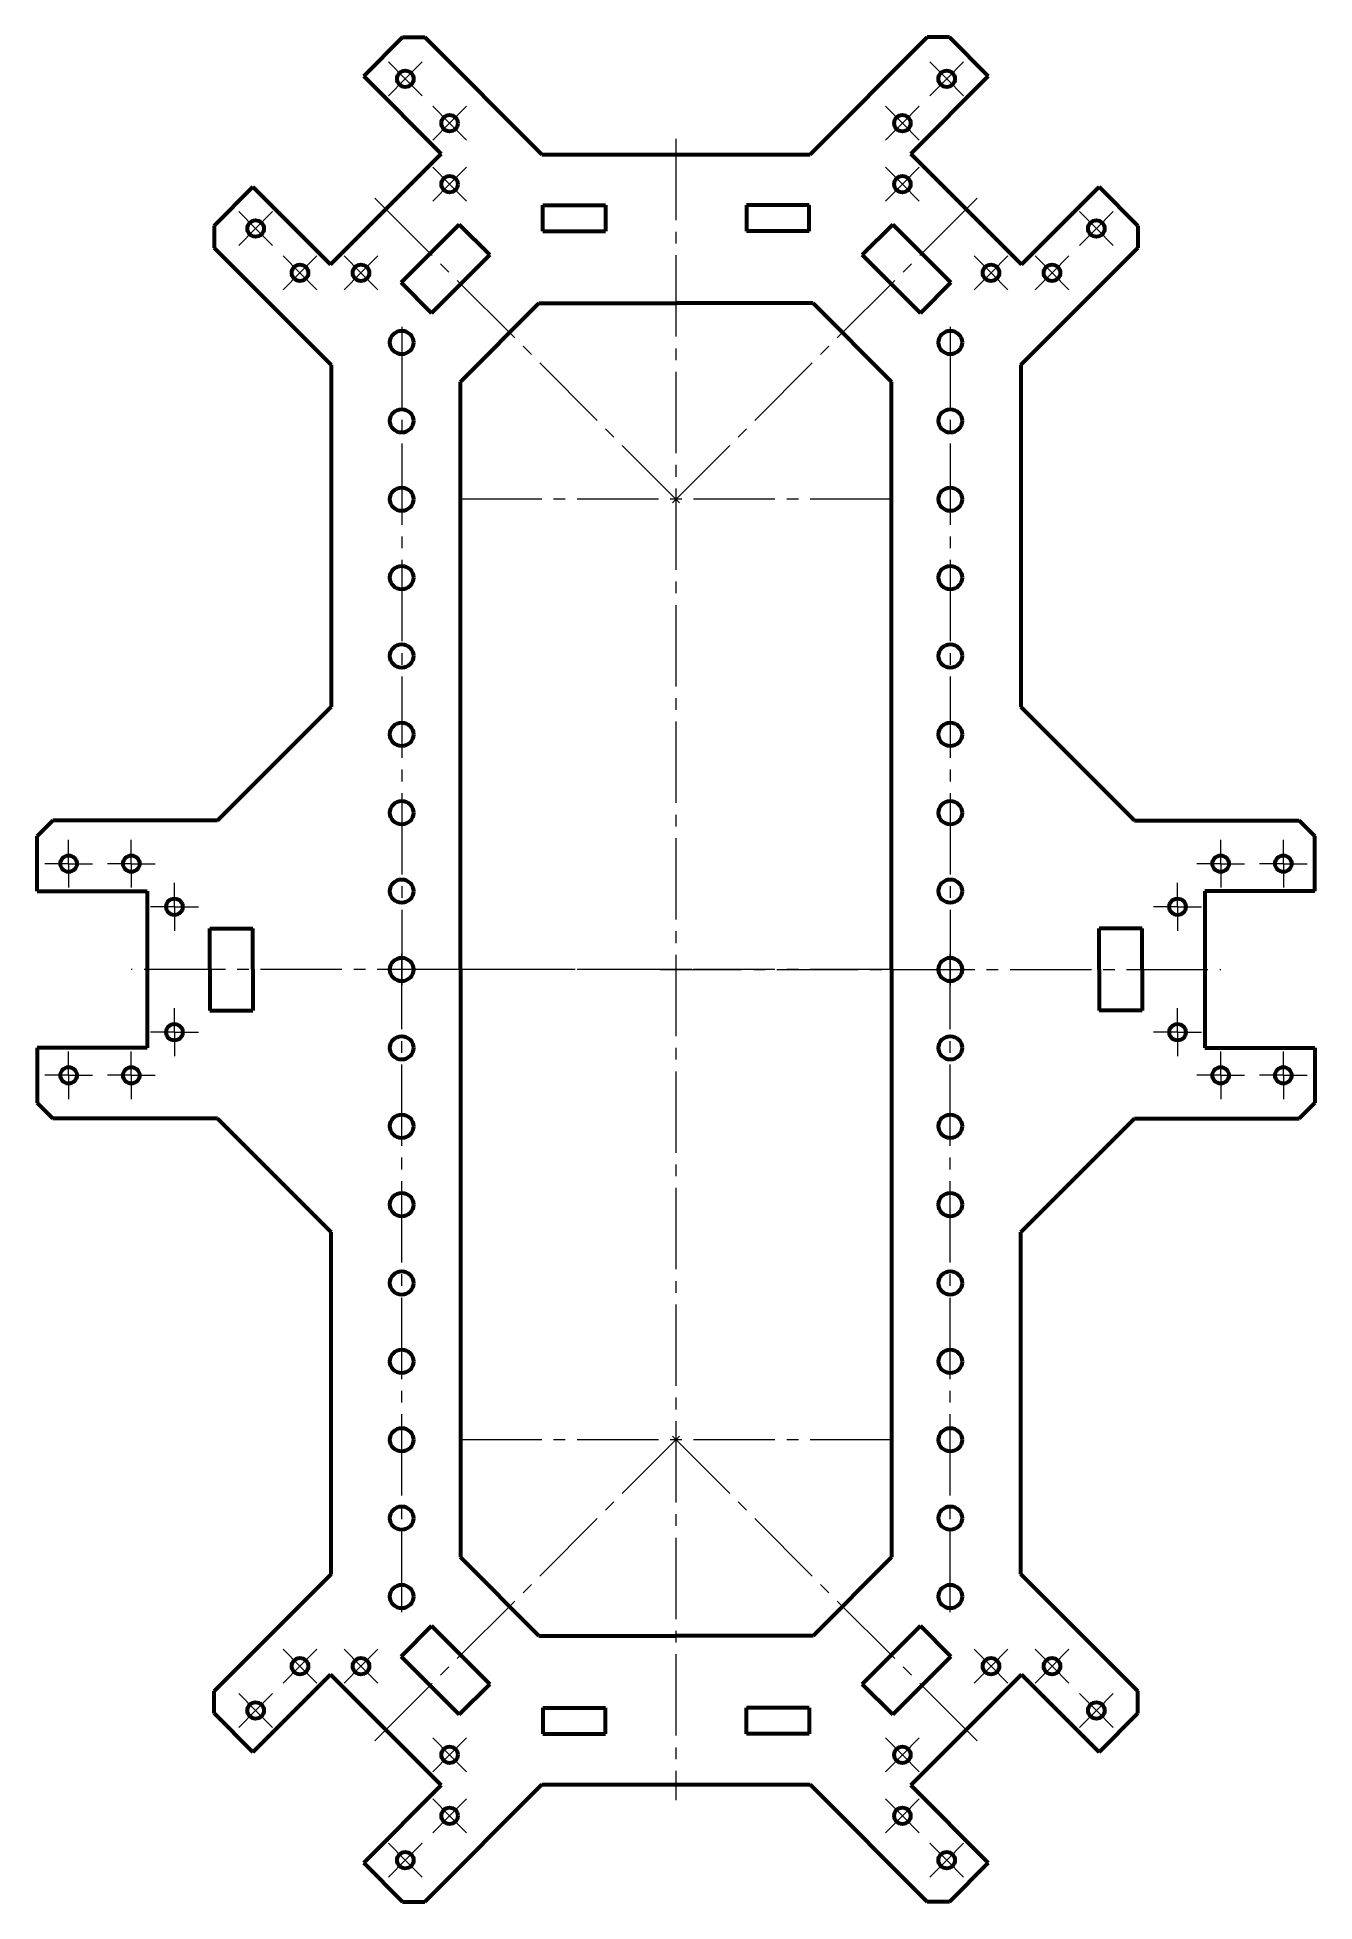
# Model space of a CAD drawing. Header units: millimetres. Extents: x -82 to 82, y -119 to 119.
import ezdxf

# ---------------------------------------------------------------- set-up
doc = ezdxf.new("R2010")
doc.units = ezdxf.units.MM
doc.linetypes.add('K5LT_AXLED', pattern=[14.875, 10.375, -1.5, 1.5, -1.5])
doc.linetypes.add('K5LT_BASIC', pattern=[0])

# ---------------------------------------------------------------- blocks, each defined once
blk = doc.blocks.new('U0')
at = {"color": 30, "linetype": 'K5LT_AXLED', "lineweight": 18, "true_color": 0xff8000}
for q in [(-64, 11.05), (-67.05, 8), (-60.95, 8), (-64, 4.95)]:
    blk.add_line((-64, 8), q, dxfattribs=at)
blk = doc.blocks.new('U1')
at = {"color": 30, "linetype": 'K5LT_AXLED', "lineweight": 18, "true_color": 0xff8000}
for q in [(-64, -4.95), (-67.05, -8), (-60.95, -8), (-64, -11.05)]:
    blk.add_line((-64, -8), q, dxfattribs=at)
blk = doc.blocks.new('U2')
at = {"color": 30, "linetype": 'K5LT_AXLED', "lineweight": 18, "true_color": 0xff8000}
for q in [(-69.5, 16.55), (-72.55, 13.5), (-66.45, 13.5), (-69.5, 10.45)]:
    blk.add_line((-69.5, 13.5), q, dxfattribs=at)
blk = doc.blocks.new('U3')
at = {"color": 30, "linetype": 'K5LT_AXLED', "lineweight": 18, "true_color": 0xff8000}
for q in [(-69.5, -10.45), (-72.55, -13.5), (-66.45, -13.5), (-69.5, -16.55)]:
    blk.add_line((-69.5, -13.5), q, dxfattribs=at)
blk = doc.blocks.new('U4')
at = {"color": 30, "linetype": 'K5LT_AXLED', "lineweight": 18, "true_color": 0xff8000}
for q in [(-42.36, -86.73), (-38.04, -86.73), (-42.36, -91.04), (-38.04, -91.04)]:
    blk.add_line((-40.2, -88.89), q, dxfattribs=at)
blk = doc.blocks.new('U5')
at = {"color": 30, "linetype": 'K5LT_AXLED', "lineweight": 18, "true_color": 0xff8000}
for q in [(-31.04, -98.04), (-26.73, -98.04), (-31.04, -102.36), (-26.73, -102.36)]:
    blk.add_line((-28.89, -100.2), q, dxfattribs=at)
blk = doc.blocks.new('U6')
at = {"color": 30, "linetype": 'K5LT_AXLED', "lineweight": 18, "true_color": 0xff8000}
for q in [(-55.79, -92.39), (-51.48, -92.39), (-55.79, -96.7), (-51.48, -96.7)]:
    blk.add_line((-53.64, -94.54), q, dxfattribs=at)
blk = doc.blocks.new('U7')
at = {"color": 30, "linetype": 'K5LT_AXLED', "lineweight": 18, "true_color": 0xff8000}
for q in [(-50.14, -86.73), (-45.82, -86.73), (-50.14, -91.04), (-45.82, -91.04)]:
    blk.add_line((-47.98, -88.89), q, dxfattribs=at)
blk = doc.blocks.new('U8')
at = {"color": 30, "linetype": 'K5LT_AXLED', "lineweight": 18, "true_color": 0xff8000}
for q in [(-31.04, -105.82), (-26.73, -105.82), (-31.04, -110.14), (-26.73, -110.14)]:
    blk.add_line((-28.89, -107.98), q, dxfattribs=at)
blk = doc.blocks.new('U9')
at = {"color": 30, "linetype": 'K5LT_AXLED', "lineweight": 18, "true_color": 0xff8000}
for q in [(-36.7, -111.48), (-32.39, -111.48), (-36.7, -115.79), (-32.39, -115.79)]:
    blk.add_line((-34.54, -113.64), q, dxfattribs=at)
blk = doc.blocks.new('U10')
at = {"color": 30, "linetype": 'K5LT_AXLED', "lineweight": 18, "true_color": 0xff8000}
for q in [(-77.5, 16.55), (-80.55, 13.5), (-74.45, 13.5), (-77.5, 10.45)]:
    blk.add_line((-77.5, 13.5), q, dxfattribs=at)
blk = doc.blocks.new('U11')
at = {"color": 30, "linetype": 'K5LT_AXLED', "lineweight": 18, "true_color": 0xff8000}
for q in [(-77.5, -10.45), (-80.55, -13.5), (-74.45, -13.5), (-77.5, -16.55)]:
    blk.add_line((-77.5, -13.5), q, dxfattribs=at)
blk = doc.blocks.new('U12')
at = {"color": 30, "linetype": 'K5LT_AXLED', "lineweight": 18, "true_color": 0xff8000}
for q in [(-42.36, 91.04), (-38.04, 91.04), (-42.36, 86.73), (-38.04, 86.73)]:
    blk.add_line((-40.2, 88.89), q, dxfattribs=at)
blk = doc.blocks.new('U13')
at = {"color": 30, "linetype": 'K5LT_AXLED', "lineweight": 18, "true_color": 0xff8000}
for q in [(-31.04, 102.36), (-26.73, 102.36), (-31.04, 98.04), (-26.73, 98.04)]:
    blk.add_line((-28.89, 100.2), q, dxfattribs=at)
blk = doc.blocks.new('U14')
at = {"color": 30, "linetype": 'K5LT_AXLED', "lineweight": 18, "true_color": 0xff8000}
for q in [(-55.79, 96.7), (-51.48, 96.7), (-55.79, 92.39), (-51.48, 92.39)]:
    blk.add_line((-53.64, 94.54), q, dxfattribs=at)
blk = doc.blocks.new('U15')
at = {"color": 30, "linetype": 'K5LT_AXLED', "lineweight": 18, "true_color": 0xff8000}
for q in [(-50.14, 91.04), (-45.82, 91.04), (-50.14, 86.73), (-45.82, 86.73)]:
    blk.add_line((-47.98, 88.89), q, dxfattribs=at)
blk = doc.blocks.new('U16')
at = {"color": 30, "linetype": 'K5LT_AXLED', "lineweight": 18, "true_color": 0xff8000}
for q in [(-31.04, 110.14), (-26.73, 110.14), (-31.04, 105.82), (-26.73, 105.82)]:
    blk.add_line((-28.89, 107.98), q, dxfattribs=at)
blk = doc.blocks.new('U17')
at = {"color": 30, "linetype": 'K5LT_AXLED', "lineweight": 18, "true_color": 0xff8000}
for q in [(-36.7, 115.79), (-32.39, 115.79), (-36.7, 111.48), (-32.39, 111.48)]:
    blk.add_line((-34.54, 113.64), q, dxfattribs=at)
blk = doc.blocks.new('U18')
at = {"color": 30, "linetype": 'K5LT_AXLED', "lineweight": 18, "true_color": 0xff8000}
for q in [(64, 11.05), (60.95, 8), (67.05, 8), (64, 4.95)]:
    blk.add_line((64, 8), q, dxfattribs=at)
blk = doc.blocks.new('U19')
at = {"color": 30, "linetype": 'K5LT_AXLED', "lineweight": 18, "true_color": 0xff8000}
for q in [(64, -4.95), (60.95, -8), (67.05, -8), (64, -11.05)]:
    blk.add_line((64, -8), q, dxfattribs=at)
blk = doc.blocks.new('U20')
at = {"color": 30, "linetype": 'K5LT_AXLED', "lineweight": 18, "true_color": 0xff8000}
for q in [(69.5, 16.55), (66.45, 13.5), (72.55, 13.5), (69.5, 10.45)]:
    blk.add_line((69.5, 13.5), q, dxfattribs=at)
blk = doc.blocks.new('U21')
at = {"color": 30, "linetype": 'K5LT_AXLED', "lineweight": 18, "true_color": 0xff8000}
for q in [(69.5, -10.45), (66.45, -13.5), (72.55, -13.5), (69.5, -16.55)]:
    blk.add_line((69.5, -13.5), q, dxfattribs=at)
blk = doc.blocks.new('U22')
at = {"color": 30, "linetype": 'K5LT_AXLED', "lineweight": 18, "true_color": 0xff8000}
for q in [(38.04, -86.73), (42.36, -86.73), (38.04, -91.04), (42.36, -91.04)]:
    blk.add_line((40.2, -88.89), q, dxfattribs=at)
blk = doc.blocks.new('U23')
at = {"color": 30, "linetype": 'K5LT_AXLED', "lineweight": 18, "true_color": 0xff8000}
for q in [(26.73, -98.04), (31.04, -98.04), (26.73, -102.36), (31.04, -102.36)]:
    blk.add_line((28.89, -100.2), q, dxfattribs=at)
blk = doc.blocks.new('U24')
at = {"color": 30, "linetype": 'K5LT_AXLED', "lineweight": 18, "true_color": 0xff8000}
for q in [(51.48, -92.39), (55.79, -92.39), (51.48, -96.7), (55.79, -96.7)]:
    blk.add_line((53.64, -94.54), q, dxfattribs=at)
blk = doc.blocks.new('U25')
at = {"color": 30, "linetype": 'K5LT_AXLED', "lineweight": 18, "true_color": 0xff8000}
for q in [(45.82, -86.73), (50.14, -86.73), (45.82, -91.04), (50.14, -91.04)]:
    blk.add_line((47.98, -88.89), q, dxfattribs=at)
blk = doc.blocks.new('U26')
at = {"color": 30, "linetype": 'K5LT_AXLED', "lineweight": 18, "true_color": 0xff8000}
for q in [(26.73, -105.82), (31.04, -105.82), (26.73, -110.14), (31.04, -110.14)]:
    blk.add_line((28.89, -107.98), q, dxfattribs=at)
blk = doc.blocks.new('U27')
at = {"color": 30, "linetype": 'K5LT_AXLED', "lineweight": 18, "true_color": 0xff8000}
for q in [(32.39, -111.48), (36.7, -111.48), (32.39, -115.79), (36.7, -115.79)]:
    blk.add_line((34.54, -113.64), q, dxfattribs=at)
blk = doc.blocks.new('U28')
at = {"color": 30, "linetype": 'K5LT_AXLED', "lineweight": 18, "true_color": 0xff8000}
for q in [(77.5, 16.55), (74.45, 13.5), (80.55, 13.5), (77.5, 10.45)]:
    blk.add_line((77.5, 13.5), q, dxfattribs=at)
blk = doc.blocks.new('U29')
at = {"color": 30, "linetype": 'K5LT_AXLED', "lineweight": 18, "true_color": 0xff8000}
for q in [(77.5, -10.45), (74.45, -13.5), (80.55, -13.5), (77.5, -16.55)]:
    blk.add_line((77.5, -13.5), q, dxfattribs=at)
blk = doc.blocks.new('U30')
at = {"color": 30, "linetype": 'K5LT_AXLED', "lineweight": 18, "true_color": 0xff8000}
for q in [(38.04, 91.04), (42.36, 91.04), (38.04, 86.73), (42.36, 86.73)]:
    blk.add_line((40.2, 88.89), q, dxfattribs=at)
blk = doc.blocks.new('U31')
at = {"color": 30, "linetype": 'K5LT_AXLED', "lineweight": 18, "true_color": 0xff8000}
for q in [(26.73, 102.36), (31.04, 102.36), (26.73, 98.04), (31.04, 98.04)]:
    blk.add_line((28.89, 100.2), q, dxfattribs=at)
blk = doc.blocks.new('U32')
at = {"color": 30, "linetype": 'K5LT_AXLED', "lineweight": 18, "true_color": 0xff8000}
for q in [(51.48, 96.7), (55.79, 96.7), (51.48, 92.39), (55.79, 92.39)]:
    blk.add_line((53.64, 94.54), q, dxfattribs=at)
blk = doc.blocks.new('U33')
at = {"color": 30, "linetype": 'K5LT_AXLED', "lineweight": 18, "true_color": 0xff8000}
for q in [(45.82, 91.04), (50.14, 91.04), (45.82, 86.73), (50.14, 86.73)]:
    blk.add_line((47.98, 88.89), q, dxfattribs=at)
blk = doc.blocks.new('U34')
at = {"color": 30, "linetype": 'K5LT_AXLED', "lineweight": 18, "true_color": 0xff8000}
for q in [(26.73, 110.14), (31.04, 110.14), (26.73, 105.82), (31.04, 105.82)]:
    blk.add_line((28.89, 107.98), q, dxfattribs=at)
blk = doc.blocks.new('U35')
at = {"color": 30, "linetype": 'K5LT_AXLED', "lineweight": 18, "true_color": 0xff8000}
for q in [(32.39, 115.79), (36.7, 115.79), (32.39, 111.48), (36.7, 111.48)]:
    blk.add_line((34.54, 113.64), q, dxfattribs=at)

msp = doc.modelspace()

# ---------------------------------------------------------------- linework, layer by layer
at = {"color": 5, "linetype": 'K5LT_BASIC', "lineweight": 60, "true_color": 0x0000ff}
for p, q in [((-39.85, 113.99), (-34.9, 118.94)), ((-34.9, 118.94), (-32.07, 118.94)), ((-17.13, 104), (-32.07, 118.94)), ((17.13, 104), (32.07, 118.94)), ((34.9, 118.94), (32.07, 118.94)), ((39.85, 113.99), (34.9, 118.94)), ((-29.95, 104.09), (-39.85, 113.99)), ((29.95, 104.09), (39.85, 113.99)), ((-44.09, 89.95), (-29.95, 104.09)), ((-17.13, 104), (17.13, 104)), ((-17.13, 104), (17.13, 104)), ((44.09, 89.95), (29.95, 104.09)), ((-53.99, 99.85), (-58.94, 94.9)), ((-53.99, 99.85), (-44.09, 89.95)), ((53.99, 99.85), (44.09, 89.95)), ((53.99, 99.85), (58.94, 94.9)), ((-17, 94.2), (-17, 97.5)), ((-17, 97.5), (-9, 97.5)), ((-9, 97.5), (-9, 94.2)), ((17, 97.5), (9, 97.5)), ((9, 97.5), (9, 94.2)), ((17, 94.2), (17, 97.5)), ((-58.94, 94.9), (-58.94, 92.07)), ((-31.36, 91.36), (-27.65, 95.07)), ((-27.65, 95.07), (-23.76, 91.19)), ((-17, 94.2), (-9, 94.2)), ((17, 94.2), (9, 94.2)), ((27.65, 95.07), (23.76, 91.19)), ((31.36, 91.36), (27.65, 95.07)), ((58.94, 94.9), (58.94, 92.07)), ((-44, 77.13), (-58.94, 92.07)), ((-31.36, 91.36), (-35.07, 87.65)), ((-27.47, 87.47), (-23.76, 91.19)), ((27.47, 87.47), (23.76, 91.19)), ((31.36, 91.36), (35.07, 87.65)), ((44, 77.13), (58.94, 92.07)), ((-35.07, 87.65), (-31.19, 83.76)), ((-27.47, 87.47), (-31.19, 83.76)), ((27.47, 87.47), (31.19, 83.76)), ((35.07, 87.65), (31.19, 83.76)), ((-27.5, 75), (-17.5, 85)), ((-17.5, 85), (-27.5, 75)), ((-17.5, 85), (0, 85)), ((-17.5, 85), (0, 85)), ((17.5, 85), (0, 85)), ((17.5, 85), (0, 85)), ((27.5, 75), (17.5, 85)), ((17.5, 85), (27.5, 75)), ((-44, 77.13), (-44, 33.5)), ((44, 77.13), (44, 33.5)), ((-27.5, 0), (-27.5, 75)), ((27.5, 0), (27.5, 75)), ((-58.5, 19), (-44, 33.5)), ((58.5, 19), (44, 33.5)), ((-81.5, 17), (-79.5, 19)), ((-81.5, 10), (-81.5, 17)), ((-58.5, 19), (-79.5, 19)), ((58.5, 19), (79.5, 19)), ((81.5, 17), (79.5, 19)), ((81.5, 10), (81.5, 17)), ((-81.5, 10), (-67.5, 10)), ((-67.5, 10), (-67.5, -10)), ((67.5, 10), (67.5, -10)), ((81.5, 10), (67.5, 10)), ((-59.5, 0), (-59.5, 5.25)), ((-59.5, 5.25), (-54, 5.25)), ((-54, 0), (-54, 5.25)), ((59.5, 5.25), (54, 5.25)), ((54, 0), (54, 5.25)), ((59.5, 0), (59.5, 5.25)), ((-59.5, 0), (-59.5, -5.25)), ((-27.5, 0), (-27.5, -75)), ((59.5, 0), (59.5, -5.25)), ((-54, 0), (-54, -5.25)), ((27.5, 0), (27.5, -75)), ((54, 0), (54, -5.25)), ((-59.5, -5.25), (-54, -5.25)), ((59.5, -5.25), (54, -5.25)), ((-67.5, -10), (-81.5, -10)), ((-81.5, -10), (-81.5, -17)), ((67.5, -10), (81.5, -10)), ((81.5, -10), (81.5, -17)), ((-81.5, -17), (-79.5, -19)), ((-58.5, -19), (-79.5, -19)), ((-58.5, -19), (-44, -33.5)), ((58.5, -19), (44, -33.5)), ((58.5, -19), (79.5, -19)), ((81.5, -17), (79.5, -19)), ((-44, -77.13), (-44, -33.5)), ((44, -77.13), (44, -33.5)), ((-17.5, -85), (-27.5, -75)), ((17.5, -85), (27.5, -75)), ((-44, -77.13), (-58.94, -92.07)), ((44, -77.13), (58.94, -92.07)), ((-35.07, -87.65), (-31.19, -83.76)), ((-27.47, -87.47), (-31.19, -83.76)), ((-17.5, -85), (0, -85)), ((17.5, -85), (0, -85)), ((27.47, -87.47), (31.19, -83.76)), ((35.07, -87.65), (31.19, -83.76)), ((-31.36, -91.36), (-35.07, -87.65)), ((-27.47, -87.47), (-23.76, -91.19)), ((27.47, -87.47), (23.76, -91.19)), ((31.36, -91.36), (35.07, -87.65)), ((-53.99, -99.85), (-44.09, -89.95)), ((-44.09, -89.95), (-29.95, -104.09)), ((44.09, -89.95), (29.95, -104.09)), ((53.99, -99.85), (44.09, -89.95)), ((-58.94, -94.9), (-58.94, -92.07)), ((-31.36, -91.36), (-27.65, -95.07)), ((-27.65, -95.07), (-23.76, -91.19)), ((27.65, -95.07), (23.76, -91.19)), ((31.36, -91.36), (27.65, -95.07)), ((58.94, -94.9), (58.94, -92.07)), ((-53.99, -99.85), (-58.94, -94.9)), ((-17, -94.2), (-17, -97.5)), ((-17, -94.2), (-9, -94.2)), ((-9, -97.5), (-9, -94.2)), ((9, -97.5), (9, -94.2)), ((17, -94.2), (9, -94.2)), ((17, -94.2), (17, -97.5)), ((53.99, -99.85), (58.94, -94.9)), ((-17, -97.5), (-9, -97.5)), ((17, -97.5), (9, -97.5)), ((-29.95, -104.09), (-39.85, -113.99)), ((-17.13, -104), (-32.07, -118.94)), ((-17.13, -104), (17.13, -104)), ((17.13, -104), (32.07, -118.94)), ((29.95, -104.09), (39.85, -113.99)), ((-39.85, -113.99), (-34.9, -118.94)), ((39.85, -113.99), (34.9, -118.94)), ((-34.9, -118.94), (-32.07, -118.94)), ((34.9, -118.94), (32.07, -118.94))]:
    msp.add_line(p, q, dxfattribs=at)
at = {"color": 30, "linetype": 'K5LT_AXLED', "lineweight": 18, "true_color": 0xff8000}
for p, q in [((0, 106), (0, -106)), ((-38.43, 98.43), (1.41, 58.59)), ((38.43, 98.43), (-1.41, 58.59)), ((-35, 82), (-35, -2)), ((35, 82), (35, -2)), ((27.5, 60), (-27.5, 60)), ((2, 0), (-69.5, 0)), ((-35, -82), (-35, 2)), ((27.5, 0), (-27.5, 0)), ((-2, 0), (69.5, 0)), ((35, -82), (35, 2)), ((-38.43, -98.43), (1.41, -58.59)), ((38.43, -98.43), (-1.41, -58.59)), ((27.5, -60), (-27.5, -60))]:
    msp.add_line(p, q, dxfattribs=at)
at = {"color": 5, "linetype": 'K5LT_BASIC', "lineweight": 60, "true_color": 0x0000ff}
for centre, radius in [((-34.54, 113.64), 1.05), ((34.54, 113.64), 1.05), ((-28.89, 107.98), 1.05), ((28.89, 107.98), 1.05), ((-28.89, 100.2), 1.05), ((28.89, 100.2), 1.05), ((-53.64, 94.54), 1.05), ((53.64, 94.54), 1.05), ((-47.98, 88.89), 1.05), ((-40.2, 88.89), 1.05), ((40.2, 88.89), 1.05), ((47.98, 88.89), 1.05), ((-35, 80), 1.5), ((35, 80), 1.5), ((-35, 70), 1.5), ((35, 70), 1.5), ((-35, 60), 1.5), ((35, 60), 1.5), ((-35, 50), 1.5), ((35, 50), 1.5), ((-35, 40), 1.5), ((35, 40), 1.5), ((-35, 30), 1.5), ((35, 30), 1.5), ((-35, 20), 1.5), ((35, 20), 1.5), ((-77.5, 13.5), 1.05), ((-69.5, 13.5), 1.05), ((69.5, 13.5), 1.05), ((77.5, 13.5), 1.05), ((-35, 10), 1.5), ((35, 10), 1.5), ((-64, 8), 1.05), ((64, 8), 1.05), ((-35, 0), 1.5), ((35, 0), 1.5), ((-64, -8), 1.05), ((64, -8), 1.05), ((-35, -10), 1.5), ((35, -10), 1.5), ((-77.5, -13.5), 1.05), ((-69.5, -13.5), 1.05), ((69.5, -13.5), 1.05), ((77.5, -13.5), 1.05), ((-35, -20), 1.5), ((35, -20), 1.5), ((-35, -30), 1.5), ((35, -30), 1.5), ((-35, -40), 1.5), ((35, -40), 1.5), ((-35, -50), 1.5), ((35, -50), 1.5), ((-35, -60), 1.5), ((35, -60), 1.5), ((-35, -70), 1.5), ((35, -70), 1.5), ((-35, -80), 1.5), ((35, -80), 1.5), ((-47.98, -88.89), 1.05), ((-40.2, -88.89), 1.05), ((40.2, -88.89), 1.05), ((47.98, -88.89), 1.05), ((-53.64, -94.54), 1.05), ((53.64, -94.54), 1.05), ((-28.89, -100.2), 1.05), ((28.89, -100.2), 1.05), ((-28.89, -107.98), 1.05), ((28.89, -107.98), 1.05), ((-34.54, -113.64), 1.05), ((34.54, -113.64), 1.05)]:
    msp.add_circle(centre, radius, dxfattribs=at)

# ---------------------------------------------------------------- block references
for name in ['U17', 'U35', 'U16', 'U34', 'U13', 'U31', 'U14', 'U32', 'U15', 'U12', 'U30', 'U33', 'U10', 'U2', 'U20', 'U28', 'U0', 'U18', 'U1', 'U19', 'U11', 'U3', 'U21', 'U29', 'U7', 'U4', 'U22', 'U25', 'U6', 'U24', 'U5', 'U23', 'U8', 'U26', 'U9', 'U27']:
    msp.add_blockref(name, (0, 0))

doc.saveas('drawing.dxf')
